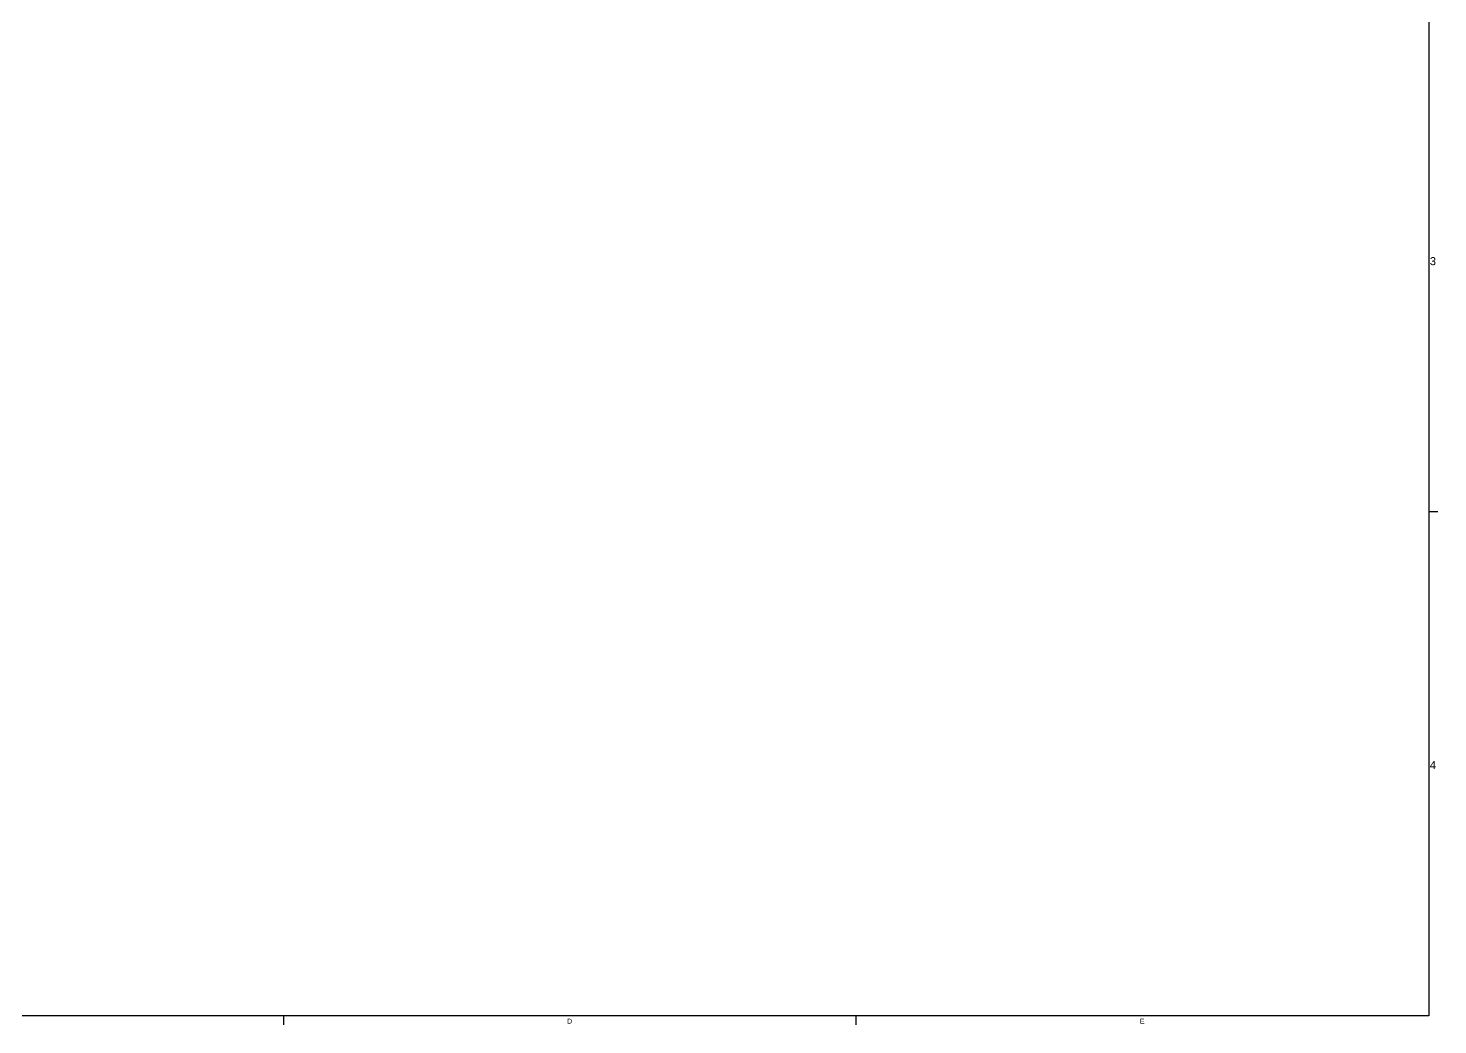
# Model space of a CAD drawing. Header units: inches. Extents: x 0 to 841, y -594 to 0.
# Drawn here: x 429.5 to 841, y -594 to -302.9 of the extents above; entities that cross this region are included whole.
import ezdxf

# ---------------------------------------------------------------- set-up
doc = ezdxf.new("R2010")
doc.units = ezdxf.units.IN
doc.header["$MEASUREMENT"] = 0
doc.styles.add('Arial0', font='arial.ttf', dxfattribs={"height": 2.265495})

msp = doc.modelspace()

# ---------------------------------------------------------------- linework, layer by layer
at = {"color": 7}
for p, q in [((838.35, -2.65), (838.35, -591.35)), ((841, -444.18), (838.35, -444.18)), ((838.35, -591.35), (2.65, -591.35)), ((504.07, -594), (504.07, -591.35)), ((671.21, -594), (671.21, -591.35))]:
    msp.add_line(p, q, dxfattribs=at)

# ---------------------------------------------------------------- texts
at = {"color": 7, "style": 'Arial0'}
for s, height, p in [('3', 2.34, (838.66, -372.14)), ('4', 2.34, (838.66, -519.31)), ('D', 1.45, (586.8, -593.67)), ('E', 1.45, (754.01, -593.67))]:
    msp.add_text(s, height=height, dxfattribs=at).set_placement(p)

doc.saveas('drawing.dxf')
